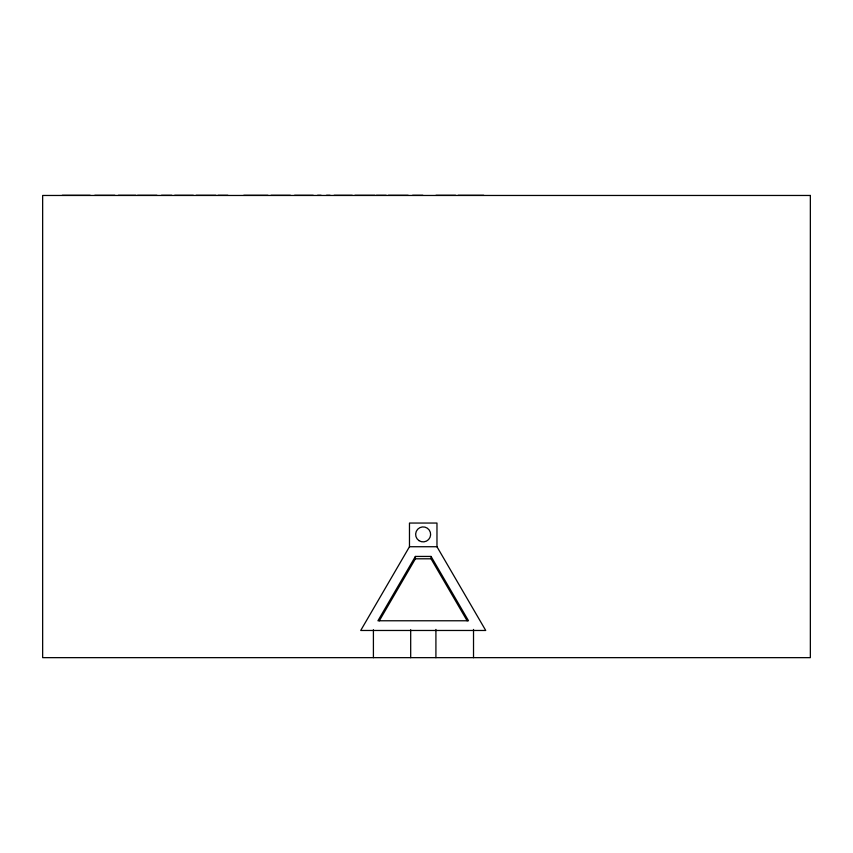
<?xml version="1.0" encoding="UTF-8"?>
<svg xmlns="http://www.w3.org/2000/svg" width="853" height="853" viewBox="0 0 853 853"><rect width="100%" height="100%" fill="white"/><g stroke="black" fill="none" stroke-linecap="round" stroke-linejoin="round"><path stroke-width="1.28" d="M409.472 546.73L360.712 630.474L485.73 630.474L436.971 546.73L436.971 523.049L409.472 523.049L409.472 546.73L436.971 546.73M415.4 556.433L377.932 620.771L468.51 620.771L431.053 556.433L415.4 556.433L415.4 558.8L379.276 620.835M62.237 195.316L90.215 195.316M94.758 195.316L114.888 195.316M118.311 195.316L135.947 195.316M137.536 195.316L156.973 195.316M161.462 195.316L171.816 195.316M174.641 195.316L193.375 195.316M196.094 195.316L215.926 195.316M218.016 195.316L227.911 195.316M243.745 195.316L267.991 195.316M270.987 195.316L290.415 195.316M294.53 195.316L313.264 195.316M317.54 195.316L321.123 195.316M326.486 195.316L330.122 195.316M334.077 195.316L352.289 195.316M354.88 195.316L375 195.316M376.333 195.316L386.228 195.316M388.36 195.316L408.192 195.316M412.543 195.316L422.896 195.316M435.947 195.316L455.619 195.316M458.136 195.316L483.768 195.316M415.4 558.8L431.053 558.8L467.177 620.835M473.522 629.439L473.522 657.684M435.915 629.439L435.915 657.684M431.053 556.433L431.053 558.8M410.688 629.759L410.688 657.684M373.411 629.759L373.411 657.684M810.35 195.465L42.65 195.465L42.65 657.652L810.35 657.652L810.35 195.465M418.972 540.631A7.496 7.496 0 0 0 430.616 534.884A7.496 7.496 0 0 0 419.815 527.676A7.496 7.496 0 0 0 418.972 540.631"/></g></svg>
